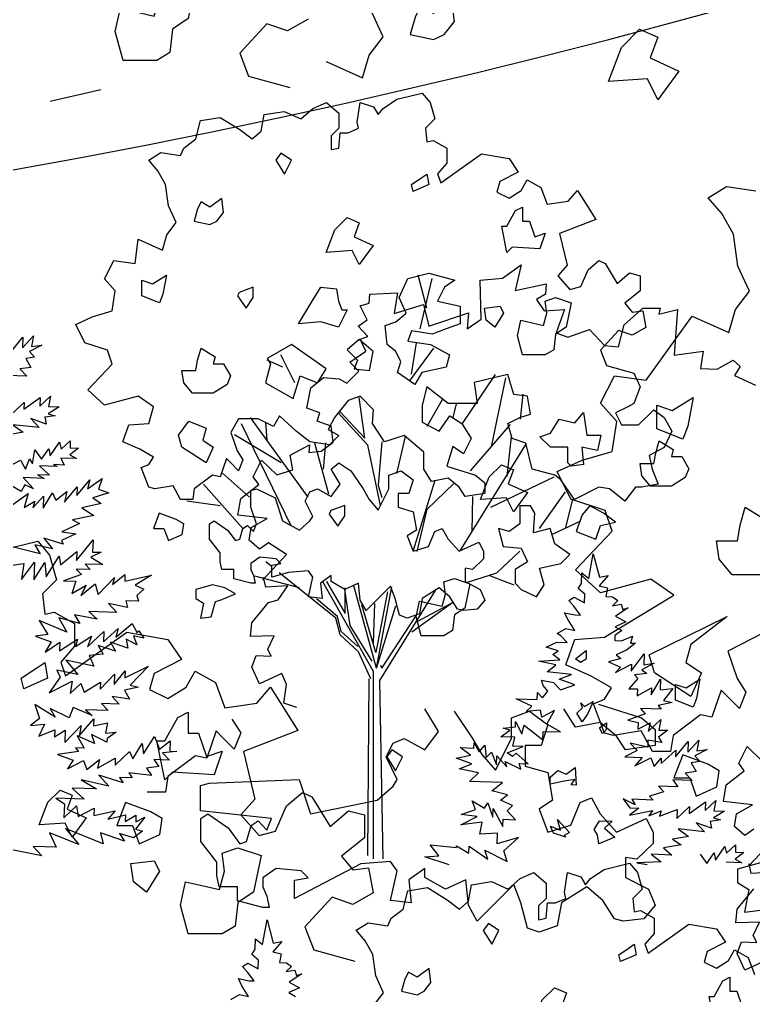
# Model space of a CAD drawing. Header units: inches. Extents: x -11 to 128, y 7 to 56.
# Drawn here: x 65.528 to 66.029, y 22.306 to 22.971 of the extents above; entities that cross this region are included whole.
import ezdxf

# ---------------------------------------------------------------- set-up
doc = ezdxf.new("R2010")
doc.units = ezdxf.units.IN
doc.header["$MEASUREMENT"] = 0
doc.layers.add('CAY', color=94, linetype='Continuous')
doc.layers.add('CAY-3', color=61, linetype='Continuous')
picture_1 = doc.add_image_def('image1.jpg', size_in_pixel=(1680, 1093))

# ---------------------------------------------------------------- blocks, each defined once
blk = doc.blocks.new('A$C76451831')
at = {"layer": 'CAY'}
for p, q in [((3764, 1772.8), (3822.4, 1787)), ((3822.4, 1787), (3840.1, 1765.7)), ((3840.1, 1765.7), (3850.7, 1728)), ((4659.2, 1730), (4666, 1767.4)), ((4666, 1767.4), (4675.2, 1732.1)), ((4648.1, 1722.6), (4648.6, 1738.5)), ((4648.6, 1738.5), (4659.2, 1730)), ((4688.4, 1734.4), (4674.7, 1719)), ((4675.2, 1732.1), (4688.4, 1734.4)), ((3850.7, 1728), (3829.5, 1706.7)), ((4642.8, 1714.7), (4648.1, 1722.6)), ((4674.7, 1719), (4687.7, 1715.8)), ((3829.5, 1706.7), (3833, 1676.1)), ((4653, 1706.2), (4642.8, 1714.7)), ((4652.5, 1693), (4653, 1706.2)), ((4687.7, 1715.8), (4685, 1702.8)), ((4628.6, 1696.6), (4636.9, 1701.7)), ((4636.5, 1688.1), (4628.6, 1696.6)), ((4636.9, 1701.7), (4652.5, 1693)), ((4685, 1702.8), (4695.4, 1702.4)), ((4703.4, 1696.7), (4694.9, 1688.8)), ((4694.9, 1688.8), (4708.2, 1691.1)), ((4695.4, 1702.4), (4703.4, 1696.7)), ((4708.2, 1691.1), (4710.6, 1682.8)), ((3833, 1676.1), (3847.2, 1679)), ((3847.2, 1679), (3878.4, 1661.9)), ((4627.6, 1667.1), (4622.5, 1678.2)), ((4622.5, 1678.2), (4638.7, 1674.9)), ((4646.4, 1674.6), (4636.5, 1688.1)), ((4638.7, 1674.9), (4646.4, 1674.6)), ((4718.8, 1685.3), (4699.8, 1672.8)), ((4710.6, 1682.8), (4718.8, 1685.3)), ((3878.4, 1661.9), (3878.4, 1627.1)), ((4637.9, 1650.9), (4627.6, 1667.1)), ((4715.4, 1664.1), (4699.3, 1656.9)), ((4699.8, 1672.8), (4715.4, 1664.1)), ((3864.3, 1582.3), (3957.4, 1648.4)), ((3957.4, 1648.4), (4019.9, 1637.7)), ((4611, 1646.4), (4624.4, 1654.1)), ((4616.3, 1643.5), (4611, 1646.4)), ((4624.4, 1654.1), (4637.9, 1650.9)), ((4709.5, 1651.1), (4698.8, 1643.4)), ((4699.3, 1656.9), (4709.5, 1651.1)), ((4019.9, 1637.7), (4040.5, 1607.1)), ((4594.4, 1625.7), (4610.5, 1633.3)), ((4610.5, 1633.3), (4626.4, 1632.7)), ((4626.4, 1632.7), (4616.3, 1643.5)), ((4698.8, 1643.4), (4698.5, 1635.7)), ((4698.5, 1635.7), (4708.9, 1635.3)), ((4708.9, 1635.3), (4725.5, 1642.4)), ((4730.1, 1631.8), (4716.6, 1621.4)), ((4725.5, 1642.4), (4722.4, 1632.1)), ((4722.4, 1632.1), (4730.1, 1631.8)), ((3878.4, 1627.1), (3857.2, 1602.9)), ((4612.8, 1620.1), (4594.4, 1625.7)), ((4604.5, 1614.9), (4612.8, 1620.1)), ((4716.6, 1621.4), (4700.5, 1614.3)), ((4723.6, 1589.4), (4743.1, 1615.5)), ((4743.1, 1615.5), (4742.6, 1599.2)), ((3857.2, 1602.9), (3864.3, 1582.3)), ((4040.5, 1607.1), (3999.3, 1585.8)), ((4582.8, 1604.8), (4615, 1606.4)), ((4609.3, 1598.9), (4582.8, 1604.8)), ((4615, 1606.4), (4604.5, 1614.9)), ((4708, 1608.6), (4689.3, 1603.8)), ((4689.3, 1603.8), (4707.5, 1595.4)), ((4700.5, 1614.3), (4708, 1608.6)), ((4758.5, 1601.4), (4739.6, 1591.6)), ((4742.6, 1599.2), (4758.5, 1601.4)), ((3999.3, 1585.8), (3992.2, 1561.6)), ((4047.6, 1565.2), (4061.2, 1589.4)), ((4061.2, 1589.4), (4092.4, 1572.3)), ((4595.8, 1588.5), (4609.3, 1598.9)), ((4632.8, 1584.5), (4595.8, 1588.5)), ((4699.6, 1587.6), (4724, 1599.9)), ((4707.5, 1595.4), (4699.6, 1587.6)), ((4724, 1599.9), (4723.6, 1589.4)), ((4747.1, 1585.9), (4728.4, 1583.8)), ((4739.6, 1591.6), (4747.1, 1585.9)), ((4092.4, 1572.3), (4106.6, 1533.9)), ((4587.2, 1575.6), (4605.7, 1572.3)), ((4589.7, 1567.4), (4587.2, 1575.6)), ((4605.7, 1572.3), (4616.2, 1561)), ((4614, 1577.4), (4632.8, 1584.5)), ((4637.7, 1568.4), (4614, 1577.4)), ((4733.7, 1578.2), (4720, 1562.8)), ((4728.4, 1583.8), (4733.7, 1578.2)), ((4754.1, 1553.5), (4768.1, 1577)), ((4768.1, 1577), (4767.5, 1561.2)), ((3992.2, 1561.6), (4019.9, 1548.1)), ((4019.9, 1548.1), (4047.6, 1565.2)), ((4154.9, 1541), (4175.6, 1565.2)), ((4175.6, 1565.2), (4217.4, 1499.1)), ((4580.8, 1546.4), (4581.1, 1557.2)), ((4581.1, 1557.2), (4589, 1548.8)), ((4589, 1548.8), (4597.1, 1559)), ((4597.1, 1559), (4589.7, 1567.4)), ((4616.2, 1561), (4637.7, 1568.4)), ((4720, 1562.8), (4733.1, 1562.4)), ((4732.8, 1552), (4754.5, 1564.3)), ((4733.1, 1562.4), (4732.8, 1552)), ((4754.5, 1564.3), (4754.1, 1553.5)), ((4767.5, 1561.2), (4786.6, 1563.2)), ((4786.6, 1563.2), (4772.4, 1545.1)), ((4106.6, 1533.9), (4154.9, 1541)), ((4572.7, 1536.2), (4549.1, 1547.5)), ((4549.1, 1547.5), (4580.8, 1546.4)), ((4785.9, 1541.9), (4764.4, 1537.2)), ((4772.4, 1545.1), (4785.9, 1541.9)), ((4564.3, 1528.4), (4572.7, 1536.2)), ((4585.6, 1530.3), (4564.3, 1528.4)), ((4588, 1519.4), (4585.6, 1530.3)), ((4606.9, 1529.6), (4588, 1519.4)), ((4595.3, 1508.7), (4606.9, 1529.6)), ((4769.2, 1531.6), (4737.5, 1532.7)), ((4737.5, 1532.7), (4745, 1524.8)), ((4764.4, 1537.2), (4769.2, 1531.6)), ((4547.6, 1504.9), (4547.9, 1513.1)), ((4547.9, 1513.1), (4557.6, 1494.1)), ((4745, 1524.8), (4718.3, 1514.8)), ((4718.3, 1514.8), (4734.1, 1511.6)), ((4734.1, 1511.6), (4733.7, 1501.1)), ((4749.5, 1497.9), (4768.7, 1515.8)), ((4768.7, 1515.8), (4765.4, 1500)), ((4217.4, 1499.1), (4134.9, 1467.3)), ((4525.8, 1489.8), (4539.3, 1499.8)), ((4528.9, 1502.9), (4547.6, 1504.9)), ((4539.3, 1499.8), (4528.9, 1502.9)), ((4557.6, 1494.1), (4560.8, 1507.2)), ((4560.8, 1507.2), (4589.5, 1484.9)), ((4589.5, 1484.9), (4589.9, 1498)), ((4589.9, 1498), (4616.2, 1497.1)), ((4616.2, 1497.1), (4595.3, 1508.7)), ((4733.7, 1501.1), (4752.6, 1510.9)), ((4752.6, 1510.9), (4749.5, 1497.9)), ((4779, 1499.6), (4765, 1489.2)), ((4765.4, 1500), (4779, 1499.6)), ((4547, 1489.1), (4525.8, 1489.8)), ((4543.8, 1475.6), (4547, 1489.1)), ((4749, 1484.7), (4748.6, 1473.9)), ((4770.2, 1481.3), (4749, 1484.7)), ((4765, 1489.2), (4770.2, 1481.3)), ((4790.7, 1459.3), (4810.1, 1482.6)), ((4809.5, 1466.3), (4826.5, 1484.8)), ((4810.1, 1482.6), (4809.5, 1466.3)), ((4826.5, 1484.8), (4823.2, 1468.6)), ((4134.9, 1467.3), (4152, 1395.3)), ((4463.6, 1473.4), (4484.8, 1472.7)), ((4479.5, 1462), (4463.6, 1473.4)), ((4484.8, 1472.7), (4485.1, 1480.4)), ((4485.1, 1480.4), (4492.8, 1466.9)), ((4492.8, 1466.9), (4501.3, 1477.1)), ((4501.3, 1477.1), (4503.4, 1458.4)), ((4535.3, 1465.5), (4559.7, 1475)), ((4559.7, 1475), (4543.8, 1475.6)), ((4732.6, 1469), (4713.7, 1459.2)), ((4722.1, 1480.2), (4732.6, 1469)), ((4748.6, 1473.9), (4722.1, 1480.2)), ((4769, 1449.1), (4791.1, 1469.7)), ((4791.1, 1469.7), (4790.7, 1459.3)), ((4839.1, 1470.7), (4820.2, 1461)), ((4823.2, 1468.6), (4839.1, 1470.7)), ((4458, 1457.3), (4479.5, 1462)), ((4481.7, 1448.7), (4458, 1457.3)), ((4503.4, 1458.4), (4511.4, 1466.3)), ((4511.4, 1466.3), (4518.8, 1447.4)), ((4518.8, 1447.4), (4519.3, 1460.6)), ((4519.3, 1460.6), (4534.6, 1444.2)), ((4534.6, 1444.2), (4532.2, 1452.4)), ((4532.2, 1452.4), (4555.8, 1440.7)), ((4543.3, 1459.7), (4535.3, 1465.5)), ((4548.9, 1465), (4543.3, 1459.7)), ((4566.9, 1448.5), (4548.9, 1465)), ((4713.7, 1459.2), (4740.4, 1458.3)), ((4740.4, 1458.3), (4729, 1445.5)), ((4729, 1445.5), (4753.5, 1457.8)), ((4753.5, 1457.8), (4758.5, 1444.5)), ((4758.5, 1444.5), (4769.3, 1457.3)), ((4769.3, 1457.3), (4769, 1449.1)), ((4827.6, 1452.5), (4814.4, 1450.3)), ((4820.2, 1461), (4827.6, 1452.5)), ((4462.4, 1441.3), (4481.7, 1448.7)), ((4491.7, 1434.8), (4462.4, 1441.3)), ((4555.8, 1440.7), (4553.3, 1449)), ((4553.3, 1449), (4566.9, 1448.5)), ((4814.4, 1450.3), (4822.1, 1436.9)), ((4478.1, 1422.1), (4491.7, 1434.8)), ((4786.8, 1424.5), (4794.5, 1413.8)), ((4816.2, 1423.5), (4786.8, 1424.5)), ((4822.1, 1436.9), (4805.7, 1434.7)), ((4805.7, 1434.7), (4816.2, 1423.5)), ((2047.7, 1410.1), (2016.4, 1392.5)), ((2161.9, 1383.3), (2144.2, 1421.7)), ((4528.3, 1420.4), (4478.1, 1422.1)), ((4512, 1407.8), (4528.3, 1420.4)), ((4535.8, 1401.5), (4512, 1407.8)), ((4794.5, 1413.8), (4765.1, 1414.8)), ((4765.1, 1414.8), (4773, 1406.4)), ((1985.2, 1403.1), (1943.9, 1358.2)), ((2016.4, 1392.5), (1985.2, 1403.1)), ((4152, 1395.3), (4130.8, 1371.1)), ((4200.3, 1384.7), (4224.5, 1405.3)), ((4224.5, 1405.3), (4238.7, 1398.8)), ((4238.7, 1398.8), (4266.4, 1353.4)), ((4525.1, 1393.7), (4535.8, 1401.5)), ((4543.4, 1385.4), (4525.1, 1393.7)), ((4711.4, 1395.4), (4721.4, 1381.9)), ((4729.7, 1386.6), (4711.4, 1395.4)), ((4724.6, 1394.9), (4729.7, 1386.6)), ((4756.7, 1393.8), (4724.6, 1394.9)), ((4773, 1406.4), (4751.5, 1399.4)), ((4751.5, 1399.4), (4756.7, 1393.8)), ((4835.9, 1377.9), (4852.3, 1393.2)), ((4852.3, 1393.2), (4849, 1377.4)), ((2140.7, 1355.6), (2161.9, 1383.3)), ((4183.2, 1346.3), (4200.3, 1384.7)), ((4465.5, 1371.8), (4487, 1379.2)), ((4487, 1379.2), (4482, 1392.5)), ((4482, 1392.5), (4500.7, 1381.4)), ((4500.7, 1381.4), (4505.9, 1389.4)), ((4505.9, 1389.4), (4513.4, 1367.9)), ((4513.4, 1367.9), (4513.8, 1381)), ((4513.8, 1381), (4528.7, 1353.7)), ((4535, 1377.5), (4543.4, 1385.4)), ((4735, 1381.4), (4721, 1371)), ((4721, 1371), (4756.1, 1378)), ((4721.4, 1381.9), (4735, 1381.4)), ((4756.1, 1378), (4750.4, 1370)), ((4766.3, 1369.4), (4793.3, 1379.4)), ((4792.9, 1365.8), (4812.1, 1383.7)), ((4793.3, 1379.4), (4792.9, 1365.8)), ((4811.7, 1373.3), (4836.3, 1391)), ((4812.1, 1383.7), (4811.7, 1373.3)), ((4836.3, 1391), (4835.9, 1377.9)), ((4130.8, 1371.1), (4158.5, 1339.9)), ((4266.4, 1353.4), (4294.1, 1377.6)), ((4294.1, 1377.6), (4318.3, 1371.1)), ((4318.3, 1371.1), (4318.3, 1336.3)), ((4464.9, 1355.9), (4489.4, 1368.7)), ((4489.4, 1368.7), (4465.5, 1371.8)), ((4528.7, 1353.7), (4529.1, 1364.6)), ((4529.1, 1364.6), (4547.7, 1363.9)), ((4547.7, 1363.9), (4535, 1377.5)), ((4750.4, 1370), (4769.3, 1377.5)), ((4769.3, 1377.5), (4766.3, 1369.4)), ((4859.4, 1363.5), (4843.5, 1361.3)), ((4865.3, 1376.9), (4848.6, 1366.6)), ((4848.6, 1366.6), (4859.4, 1363.5)), ((4849, 1377.4), (4865.3, 1376.9)), ((1943.9, 1358.2), (1957.5, 1323.4)), ((2130.6, 1320.8), (2140.7, 1355.6)), ((4497.2, 1360.3), (4464.9, 1355.9)), ((4493.9, 1341.8), (4497.2, 1360.3)), ((4834.8, 1345.7), (4795, 1349.9)), ((4795, 1349.9), (4810.5, 1338.4)), ((4822.1, 1359.3), (4834.8, 1345.7)), ((4845.4, 1350.8), (4822.1, 1359.3)), ((4843.5, 1361.3), (4845.4, 1350.8)), ((2075.2, 1345.6), (2130.6, 1320.8)), ((4158.5, 1339.9), (4183.2, 1346.3)), ((4318.3, 1336.3), (4283.5, 1308.6)), ((4520.7, 1343.6), (4493.9, 1341.8)), ((4520.1, 1327.3), (4520.7, 1343.6)), ((4552.2, 1337), (4520.1, 1327.3)), ((4530.1, 1316.5), (4552.2, 1337)), ((4810.5, 1338.4), (4786.3, 1334.3)), ((4786.3, 1334.3), (4799.6, 1325.7)), ((1957.5, 1323.4), (2020, 1306.3)), ((4431.5, 1309.1), (4418.5, 1325.8)), ((4418.5, 1325.8), (4458.3, 1321.7)), ((4458.3, 1321.7), (4458.4, 1324.4)), ((4458.4, 1324.4), (4477, 1312.9)), ((4477, 1312.9), (4477.4, 1323.8)), ((4477.4, 1323.8), (4505.7, 1304.2)), ((4799.6, 1325.7), (4772.7, 1321.2)), ((4772.7, 1321.2), (4785.5, 1310.3)), ((4851.8, 1302.5), (4865.7, 1323.4)), ((4865.7, 1323.4), (4868.1, 1312.9)), ((4868.1, 1312.9), (4882.1, 1325.5)), ((4882.1, 1325.5), (4881.7, 1314.6)), ((4283.5, 1308.6), (4300.6, 1287.9)), ((4410.2, 1307.5), (4431.5, 1309.1)), ((4446.9, 1295.4), (4410.2, 1307.5)), ((4501.2, 1317.5), (4535, 1300.5)), ((4505.7, 1304.2), (4501.2, 1317.5)), ((4535, 1300.5), (4530.1, 1316.5)), ((4753.8, 1311.4), (4769.3, 1300)), ((4785.5, 1310.3), (4753.8, 1311.4)), ((4828.1, 1311.5), (4838.5, 1297.6)), ((4838.5, 1297.6), (4849.5, 1313.5)), ((4849.5, 1313.5), (4851.8, 1302.5)), ((4894.8, 1314.2), (4881.4, 1304.2)), ((4881.4, 1304.2), (4891.6, 1298.4)), ((4881.7, 1314.6), (4894.8, 1314.2)), ((1732.8, 1302.8), (1656.2, 1285.1)), ((4300.6, 1287.9), (4324.7, 1290.9)), ((4324.7, 1290.9), (4331.8, 1253.1)), ((4682.3, 1288.4), (4721.2, 1297.8)), ((4721.2, 1297.8), (4733, 1283.7)), ((4769.3, 1300), (4732.1, 1298.6)), ((4732.1, 1298.6), (4747.8, 1295.7)), ((4891.6, 1298.4), (4867.6, 1299.3)), ((4536.5, 1258.5), (4554.9, 1274.6)), ((4554.9, 1274.6), (4575.8, 1283.7)), ((4575.8, 1283.7), (4594.3, 1267.5)), ((4622.2, 1253.8), (4626.9, 1283.7)), ((4626.9, 1283.7), (4647.3, 1277)), ((4647.3, 1277), (4654.4, 1265.2)), ((4654.4, 1265.2), (4661.5, 1274.6)), ((4661.5, 1274.6), (4682.3, 1288.4)), ((4733, 1283.7), (4740.1, 1258.5)), ((4384.3, 1256.1), (4414.2, 1260.8)), ((4414.2, 1260.8), (4444.1, 1242.4)), ((4476.7, 1240), (4481, 1265.2)), ((4481, 1265.2), (4511.3, 1269.9)), ((4511.3, 1269.9), (4536.5, 1258.5)), ((4594.3, 1267.5), (4594.3, 1244.3)), ((4269.3, 1246.1), (4228, 1201.2)), ((4300.6, 1235.4), (4269.3, 1246.1)), ((4331.8, 1253.1), (4300.6, 1235.4)), ((4377.3, 1228.2), (4384.3, 1256.1)), ((4624.5, 1244.3), (4622.2, 1253.8)), ((4740.1, 1258.5), (4725.9, 1244.3)), ((4444.1, 1242.4), (4462.6, 1228.2)), ((4462.6, 1228.2), (4476.7, 1240)), ((4594.3, 1244.3), (4582.9, 1232.9)), ((4582.9, 1232.9), (4582.9, 1212.1)), ((4594.3, 1214.4), (4596.6, 1237.6)), ((4596.6, 1237.6), (4608.4, 1237.6)), ((4608.4, 1237.6), (4624.5, 1244.3)), ((4725.9, 1244.3), (4728.3, 1223.9)), ((4358.8, 1214.4), (4377.3, 1228.2)), ((4728.3, 1223.9), (4737.7, 1225.8)), ((4737.7, 1225.8), (4758.6, 1214.4)), ((4228, 1201.2), (4241.6, 1166.4)), ((4305.7, 1196), (4324.2, 1207.4)), ((4324.2, 1207.4), (4354.1, 1203)), ((4354.1, 1203), (4358.8, 1214.4)), ((4582.9, 1212.1), (4594.3, 1214.4)), ((4749.1, 1161.4), (4811.2, 1205.4)), ((4758.6, 1214.4), (4758.6, 1191.2)), ((4811.2, 1205.4), (4852.9, 1198.3)), ((4319.5, 1179.8), (4305.7, 1196)), ((4758.6, 1191.2), (4744.4, 1175.1)), ((4852.9, 1198.3), (4866.7, 1177.9)), ((4331.3, 1159), (4319.5, 1179.8)), ((4744.4, 1175.1), (4749.1, 1161.4)), ((4866.7, 1177.9), (4839.1, 1163.7)), ((4241.6, 1166.4), (4304.1, 1149.3)), ((4335.6, 1126.7), (4331.3, 1159)), ((4839.1, 1163.7), (4834.4, 1147.6)), ((4871.4, 1149.9), (4880.4, 1166.1)), ((4880.4, 1166.1), (4901.2, 1154.7)), ((4834.4, 1147.6), (4852.9, 1138.5)), ((4852.9, 1138.5), (4871.4, 1149.9)), ((4901.2, 1154.7), (4910.7, 1129.1)), ((4347.4, 1101.2), (4335.6, 1126.7)), ((4333.2, 1082.7), (4347.4, 1101.2)), ((2228.3, 971.5), (2215.1, 1021.6)), ((2217.8, 939.8), (2236.3, 1016.3)), ((2204.6, 871.1), (2212.5, 918.7)), ((2201.9, 860.6), (2238.9, 910.7)), ((2009.3, 881.7), (1985.5, 892.2)), ((2027.8, 857.9), (2006.6, 900.2)), ((2281, 794.5), (2332.5, 870.4)), ((2326.2, 761), (2347.8, 865.6)), ((2491.6, 827), (2512.8, 868.3)), ((2512.8, 868.3), (2561.2, 861.8)), ((2134, 774), (2125.3, 835.7)), ((2228.6, 791.9), (2251.7, 832.8)), ((2370.1, 802.5), (2374.1, 840.9)), ((2268, 805.1), (2272.9, 825.9)), ((2516.4, 799.3), (2491.6, 827)), ((2047.7, 684.5), (1960.2, 805.1)), ((2138.7, 763.4), (2093.5, 812.2)), ((2095.8, 814.5), (2134, 774)), ((2022.3, 639.8), (1946.8, 795.6)), ((1985.8, 770.9), (1983.8, 797.9)), ((2294.3, 724.1), (2354.9, 794.5)), ((2509.3, 753.8), (2516.4, 799.3)), ((2007, 736.3), (1936.2, 779.1)), ((2182.7, 720.5), (2195.7, 776.4)), ((2350.1, 715.8), (2356.4, 776.4)), ((2079.1, 689), (2057.9, 766.3)), ((2071.1, 726.8), (2074.5, 766.9)), ((2157.5, 671.8), (2138.7, 763.4)), ((2159.9, 768.1), (2154, 702.8)), ((2278.7, 602.9), (2379.6, 765.8)), ((2463.9, 740.3), (2509.3, 753.8)), ((2426.2, 723.2), (2463.9, 740.3)), ((1958.8, 684.4), (1917.8, 720.8)), ((2325.4, 669), (2421.3, 715.4)), ((2446.8, 681.3), (2426.2, 723.2)), ((1948.8, 636.8), (1888.7, 704)), ((2154, 702.8), (2159.9, 684)), ((2207.6, 603.7), (2240.9, 709.9)), ((2228.7, 665.9), (2269.2, 705.2)), ((2296.7, 631.7), (2297.9, 685.1)), ((2399.3, 636.8), (2438.6, 692.2)), ((1914.2, 671.4), (1863.5, 678.5)), ((2438.6, 636.8), (2450, 680.8)), ((2498.7, 664.2), (2446.8, 681.3)), ((2213.4, 601.8), (2228.7, 665.9)), ((2509.3, 632.9), (2498.7, 664.2)), ((2417.8, 627.7), (2461.8, 648.6)), ((2334.4, 569.5), (2369.4, 602.2)), ((1991.5, 579.5), (1983.4, 586)), ((2034.5, 546.7), (1966.9, 564.4)), ((2041.2, 539.6), (2003.7, 569.7)), ((2289.6, 555.4), (2334.4, 569.5)), ((2323, 565.2), (2360, 551.4)), ((2147.3, 419.7), (2069.9, 556)), ((2075.8, 556.2), (2104.1, 507.8)), ((2151.6, 424.8), (2117.3, 549.9)), ((2089.9, 500.7), (2041.2, 539.6)), ((2102.9, 544.4), (2111.2, 489.7)), ((2104.1, 507.8), (2104.1, 546.7)), ((2168.2, 540.8), (2150.5, 448.4)), ((2151.6, 424.8), (2175, 548.1)), ((2156.8, 405.9), (2241.3, 542.4)), ((2092.3, 503.1), (2060.4, 530.2)), ((2150.5, 448.4), (2129.2, 520.8)), ((2146.9, 463.7), (2149.3, 523.1)), ((2151.6, 424.8), (2181.2, 519.2)), ((2205.1, 479.9), (2266.8, 524.3)), ((2214.5, 496), (2264.5, 523.1)), ((2159.9, 424.8), (2212.2, 505.4)), ((2096.6, 475.1), (2089.9, 500.7)), ((2098.2, 480.3), (2092.3, 503.1)), ((2111.2, 489.7), (2144.6, 435.4)), ((2124.5, 449.6), (2096.6, 475.1)), ((2123.3, 457.8), (2098.2, 480.3)), ((2143, 408.3), (2124.5, 449.6)), ((2147.3, 135.4), (2147.3, 419.7)), ((2157.5, 429.5), (2159.9, 424.8)), ((2138.3, 140.1), (2140.6, 408.3)), ((2161.5, 135.4), (2156.8, 405.9))]:
    blk.add_line(p, q, dxfattribs=at)
for points in [[(4216, 1534.3), (4196, 1540.6), (4200.2, 1569.1), (4192.8, 1586), (4159, 1570.1), (4147.4, 1595.5), (4153.8, 1613.4), (4177, 1612.3), (4171.7, 1622.9), (4181.2, 1642.9), (4145.3, 1641.9), (4147.4, 1663), (4172.8, 1693.5), (4187.5, 1697.8), (4202.3, 1718.9), (4168.5, 1716.7), (4165.4, 1731.5), (4164.3, 1728.3), (4200.2, 1766.3), (4172.8, 1784.2), (4159, 1774.7), (4143.2, 1788.5), (4146.4, 1807.4), (4170.6, 1821.2), (4126.4, 1826.4), (4130.6, 1851.7), (4158, 1872.8), (4149.6, 1884.4), (4162.2, 1909.7), (4185.4, 1887.6), (4209.7, 1895), (4205.5, 1917.1), (4235, 1933), (4233.9, 1921.4), (4252.9, 1923.5), (4270.8, 1937.2), (4267.7, 1961.4), (4246.6, 1968.8), (4250.8, 1981.5), (4230.8, 1988.9), (4237.1, 2019.4), (4256.1, 2035.3), (4280.3, 2033.1), (4291.9, 2026.8), (4309.9, 2044.7), (4296.2, 2058.5), (4320.4, 2075.3), (4312, 2093.3), (4323.6, 2097.5), (4308.8, 2113.3), (4322.5, 2122.8), (4312, 2143.9), (4325.7, 2148.1), (4326.7, 2161.8), (4368.9, 2163.9), (4363.7, 2132.3), (4408, 2146), (4416.4, 2113.3), (4476.5, 2133.3), (4474.4, 2109.1), (4495.5, 2123.9), (4494.4, 2182.9), (4528.2, 2186.1), (4556.7, 2206.1), (4547.2, 2167.1), (4594.6, 2177.6), (4593.6, 2161.8), (4579.9, 2153.4), (4591.5, 2136.5), (4622.1, 2138.6), (4609.4, 2102.8), (4627.3, 2096.4), (4660, 2108), (4683.2, 2083.8), (4704.3, 2081.7), (4712.8, 2115.4), (4741.2, 2140.7), (4767.6, 2140.7), (4765.5, 2131.2), (4794, 2138.6), (4788.7, 2069), (4833, 2075.3), (4828.8, 2049), (4854.1, 2047.9), (4878.3, 2061.6), (4888.9, 2052.1), (4880.5, 2038.4), (4912.1, 2023.7)], [(4930, 1151.2), (4896.3, 1135.4), (4884.7, 1160.7), (4891, 1178.6), (4914.2, 1177.5), (4908.9, 1188.1), (4918.4, 1208.1), (4882.5, 1207.1), (4884.7, 1228.2), (4910, 1258.8)], [(4939.5, 1284.1), (4905.7, 1282), (4902.6, 1296.7), (4901.5, 1293.6), (4937.4, 1331.5)], [(4910, 1349.5), (4896.3, 1340), (4880.4, 1353.7), (4883.6, 1372.7), (4907.9, 1386.4), (4863.6, 1391.6), (4867.8, 1417), (4895.2, 1438.1), (4886.8, 1449.7), (4899.4, 1475), (4922.6, 1452.8)], [(4680, 1494.9), (4675.3, 1503.2), (4686, 1511), (4685.6, 1500.1), (4680, 1494.9)], [(1595.2, 903.7), (1614.6, 927.1), (1614, 910.8), (1631, 929.2), (1627.7, 913), (1643.6, 915.2), (1624.7, 905.4), (1632.1, 897), (1618.9, 894.7), (1626.6, 881.3), (1610.2, 879.2), (1620.7, 867.9), (1591.3, 868.9)], [(1597.4, 810.2), (1616.6, 828.2), (1616.2, 817.7), (1640.9, 835.5), (1640.4, 822.3), (1656.8, 837.6), (1653.5, 821.9), (1669.8, 821.3), (1653.1, 811), (1663.9, 807.9), (1648, 805.8), (1649.9, 795.3), (1626.6, 803.8), (1639.3, 790.2), (1599.5, 794.3), (1615, 782.9), (1590.8, 778.7)], [(1591.9, 730.6), (1610.8, 740.4), (1618.5, 727), (1624.5, 742.7), (1629.2, 734.8), (1632.6, 756), (1643, 742), (1654, 757.9), (1656.3, 747), (1670.2, 767.8), (1672.6, 757.3), (1686.6, 770), (1686.2, 759.1), (1699.3, 758.6), (1685.9, 748.7), (1696.1, 742.9), (1672.1, 743.7), (1677.2, 733.1), (1661.3, 733.7), (1666.6, 730.8), (1639.9, 731.7), (1655.3, 717.6), (1636.8, 718.2), (1647, 712.9), (1615.3, 714), (1630.6, 697.1), (1617.6, 703), (1611.9, 692.8), (1593.7, 703.8)], [(1598, 672), (1622.6, 689.7), (1616.4, 668.6), (1632.6, 678.5), (1629.6, 668.1), (1646.1, 686.1), (1645.4, 667.6), (1659.8, 691.1), (1664.9, 680), (1681.2, 693.1), (1677.9, 676.9), (1697.3, 700.2), (1696.8, 687.1), (1716.2, 710.4), (1713, 696.9), (1734.9, 712.5), (1729.3, 696.4), (1745, 690.8), (1720.7, 683.5), (1733.6, 674.9), (1704.3, 668.2), (1722.5, 656.7), (1690.1, 650.1), (1700.8, 644.3), (1673.6, 631.7), (1694.8, 628.7), (1673.2, 618.6), (1675.7, 613), (1646.5, 622.2), (1659.6, 605.9), (1633, 611.8), (1640.7, 598.4), (1590.4, 611)], [(1583.9, 579.1), (1616.2, 583.4), (1612.6, 559.5), (1632.1, 585.5), (1631.2, 558.8), (1648, 585), (1649.9, 563.6), (1669.6, 594.7), (1671.9, 581.4), (1696.6, 601.9), (1696.1, 588.3), (1721.2, 619.6), (1720.6, 601), (1733.7, 600.6), (1717.6, 593), (1735.8, 581.9), (1709.1, 582.8), (1716.9, 574.4), (1695.7, 575.2), (1703.5, 566.7), (1676.5, 557.2), (1695, 556.6), (1688.9, 538.2), (1710.7, 550.6), (1702.4, 535), (1724.3, 552.8), (1728.8, 536.8), (1753.7, 562.3), (1750.6, 551.9), (1769.7, 567.1), (1769.3, 556.7), (1810, 565.7), (1785.4, 550.7), (1798.4, 544.8), (1787.6, 534.8), (1790, 526.5), (1771, 527.2), (1773.4, 516.7), (1744.6, 522.7), (1757.2, 509.1), (1714.7, 510.6), (1727.4, 499.2), (1693.2, 505.9), (1700.9, 492.5), (1669.1, 501.3), (1681.4, 479.5), (1639.5, 497.3), (1652.3, 475.6), (1633.6, 473.5), (1657.4, 464.5), (1648.7, 449), (1670.5, 464.1), (1670, 450.9), (1697.4, 468.6), (1694.3, 457.8), (1718.8, 473.3), (1712.8, 457.1), (1737.7, 480.3), (1737.1, 464.5), (1759.1, 485), (1755.9, 472), (1780.7, 492.4), (1788.3, 478.5), (1790.7, 481.2), (1798.5, 470.5), (1782.7, 473.7), (1787.7, 460), (1771.7, 468.7), (1773.9, 455), (1747.5, 464.1), (1755.2, 450.7), (1728.8, 459.3), (1736.5, 445.9), (1715.1, 443.9), (1722.2, 427.8), (1680, 437), (1698.2, 415), (1666.3, 421.6), (1671.3, 411), (1654.7, 387.5), (1689.7, 404.9), (1686.3, 386.4), (1702.7, 401.7), (1707.7, 388.4), (1732.3, 403.4), (1731.9, 392.6), (1754, 415.8), (1753.4, 400), (1770, 420.7), (1769.7, 410.3), (1805.2, 427.6), (1777.4, 399.1), (1790.4, 396), (1769, 391.3), (1776.7, 377.8), (1750.1, 381.5), (1760.6, 370.2), (1733.8, 371.2), (1743.9, 360.4), (1709.5, 361.6), (1719.6, 353.1), (1691, 365), (1685, 349.3), (1656.1, 363.5), (1663.8, 350.1), (1632.7, 369.7), (1639.7, 348.2), (1626.2, 337.8), (1647.6, 339.7), (1638.8, 321.5), (1663.1, 331), (1662.7, 320.6), (1679, 330.5), (1678.3, 311.9), (1703.2, 337.8), (1700, 322), (1722.2, 348), (1721.8, 337.1), (1743.2, 341.8), (1740, 326.1), (1756.3, 327.8), (1742.4, 317.8), (1742.2, 312.4), (1718.6, 324.1), (1723.6, 310.3), (1697.2, 322.1), (1707.5, 303.2), (1694.3, 303.7), (1699.1, 298), (1667.2, 293.7), (1691, 285.2), (1682.3, 271.9), (1706.8, 284.6), (1711.8, 270.9), (1730.9, 286.1), (1727.7, 273), (1755, 287.9), (1754.6, 277.5), (1776.6, 298.1), (1781.7, 287), (1795.6, 310.5), (1797.8, 294.6), (1814.6, 320.8), (1822.1, 301.9), (1838.4, 314.5), (1837.8, 298.6), (1848.2, 298.3), (1826.8, 296.3), (1837.3, 285.1), (1813.3, 285.9), (1821.1, 275.2), (1802.5, 273.1), (1809.8, 262), (1775.5, 265.9), (1780.6, 258), (1761.6, 258.7), (1766.8, 250.4), (1730.1, 262.5), (1745.3, 245.7), (1703.1, 255.3), (1726.6, 241.3), (1689.5, 242.6), (1707.5, 225.7), (1664.9, 227.2), (1677.8, 219), (1677, 197.7), (1696.2, 215.6), (1698.4, 199.7), (1722.9, 212), (1722.5, 201.1), (1754.9, 208.2), (1743.6, 195.4), (1770.5, 202.2), (1770.2, 191.8), (1786.4, 201.6), (1786, 191.2), (1799.9, 198.4), (1785.6, 180.3), (1796.4, 177.2), (1782.5, 167.3), (1761.4, 173.5), (1769.1, 162.3), (1732.4, 174.5), (1736.8, 158), (1679.2, 181.3), (1699.6, 157), (1654.9, 174.5), (1665, 152.8), (1630.2, 154), (1643.3, 140), (1592.9, 149.9)], [(4115.5, 1090.9), (4128.9, 1098.6), (4142.4, 1095.4), (4132.1, 1111.6), (4127, 1122.6), (4143.2, 1119.4), (4150.9, 1119.1), (4141, 1132.6), (4133.1, 1141), (4141.4, 1146.2), (4157, 1137.5), (4157.5, 1150.6), (4147.3, 1159.1), (4152.6, 1167.1), (4153.1, 1182.9), (4163.7, 1174.4), (4170.5, 1211.8), (4179.7, 1176.6), (4192.9, 1178.8), (4179.2, 1163.4), (4192.2, 1160.3), (4189.5, 1147.2), (4199.9, 1146.8), (4207.9, 1141.1), (4199.4, 1133.3), (4212.7, 1135.5), (4215.1, 1127.3), (4223.3, 1129.7), (4204.3, 1117.2), (4219.9, 1108.5), (4203.8, 1101.4), (4214, 1095.6)]]:
    blk.add_lwpolyline(points, dxfattribs=at)
for points in [[(4784.5, 1915.2), (4800.4, 1915.2), (4810.9, 1896.7), (4805.6, 1883.5), (4784.5, 1870.3), (4752.8, 1870.3), (4739.6, 1886.1), (4737, 1904.6), (4758.1, 1904.6), (4760.8, 1920.5), (4766, 1939), (4787.2, 1925.7)], [(4507.9, 1884.3), (4526.4, 1902.8), (4544.9, 1894.9), (4536.9, 1873.7), (4566, 1860.5), (4544.9, 1831.5), (4534.3, 1852.6), (4494.7, 1850)], [(4267.5, 1833.2), (4264.9, 1827.9), (4278.1, 1809.4), (4288.7, 1825.2), (4288.7, 1841.1)], [(4396.9, 1672), (4402.2, 1695.8), (4436.5, 1687.9), (4441.8, 1706.3), (4439.1, 1724.8), (4455, 1730.1), (4478.7, 1722.2), (4470.8, 1685.2), (4455, 1674.7), (4452.3, 1650.9), (4439.1, 1643), (4404.8, 1643)], [(4639.1, 1608.3), (4655.4, 1620.8), (4655, 1607.7), (4646.6, 1602.6)], [(3821.2, 1594.5), (3833.1, 1602.4), (3837, 1578.6), (3801.4, 1562.8), (3797.4, 1578.6)], [(4791, 1545.5), (4791, 1569.3), (4806.8, 1564), (4827.9, 1577.2), (4822.7, 1548.1), (4817.4, 1534.9)], [(4641.2, 1525.7), (4649.6, 1533.5), (4647.2, 1541.3), (4652.4, 1535.7), (4665.8, 1543.4), (4657.5, 1525.1), (4648.9, 1512.3)], [(4035, 1519.2), (4050.8, 1527.2), (4050.8, 1495.5), (4066.6, 1495.5), (4078.5, 1459.8), (4102.3, 1467.8), (4090.4, 1432.1), (4027.1, 1436.1), (4015.2, 1424.2), (4003.3, 1483.6), (4015.2, 1483.6)], [(1754.8, 1391.1), (1762.7, 1426.7), (1814.2, 1414.8), (1822.1, 1442.6), (1818.1, 1470.3), (1841.9, 1478.2), (1877.5, 1466.3), (1865.7, 1410.9), (1841.9, 1395), (1837.9, 1359.4), (1818.1, 1347.5), (1766.7, 1347.5)], [(4376, 1459.3), (4360.2, 1469.9), (4352.3, 1459.3), (4365.5, 1438.2)], [(2270.1, 1406.6), (2266.2, 1438.3), (2238.4, 1418.5), (2218.7, 1430.3), (2210.7, 1414.5), (2202.8, 1386.8), (2238.4, 1378.9), (2254.3, 1386.8)], [(4640.1, 1416.5), (4632.4, 1416.7), (4637.7, 1424.7), (4621.8, 1422.5), (4600.3, 1417.9), (4600.7, 1428.7), (4611.9, 1438.8), (4624.8, 1432.9), (4638.3, 1443.3)], [(3837.8, 1390.3), (3856.3, 1408.8), (3874.8, 1400.9), (3866.9, 1379.8), (3895.9, 1366.6), (3874.8, 1337.5), (3864.2, 1358.6), (3824.6, 1356)], [(2523.5, 1367), (2551.2, 1394.7), (2578.9, 1382.8), (2567, 1351.1), (2610.6, 1331.3), (2578.9, 1287.8), (2563.1, 1319.5), (2503.7, 1315.5)], [(4624.2, 1337.2), (4605.8, 1343.3), (4600.8, 1353.9), (4616.4, 1347.9), (4611.6, 1364.4), (4629.9, 1344.7), (4621.6, 1340)], [(4672.4, 1341), (4667.2, 1348.9), (4675.4, 1362.2), (4694.4, 1361.5), (4683.1, 1351), (4698.5, 1337.4), (4674.2, 1327.3)], [(4038.9, 1234.1), (4046.9, 1269.7), (4098.3, 1257.8), (4106.2, 1285.6), (4102.3, 1313.3), (4126, 1321.2), (4161.7, 1309.3), (4149.8, 1253.9), (4126, 1238), (4122.1, 1202.4), (4102.3, 1190.5), (4050.8, 1190.5)], [(1914.2, 715.4), (1902.8, 717.8), (1874.9, 696.9), (1872.6, 680.8), (1854.1, 680.8), (1842.7, 701.7), (1814.8, 696.9), (1805.7, 699.3), (1794.3, 729.2), (1805.7, 733.9), (1812.8, 745.3), (1792, 757.1), (1766.4, 768.5), (1775.5, 794.1), (1805.7, 796.4), (1812.8, 821.6), (1789.6, 837.7), (1738.5, 824), (1713.4, 847.2), (1750.3, 886.5), (1743.2, 907.3), (1708.6, 918.7), (1694.9, 946.6), (1720, 958), (1750.3, 967.1), (1755, 997.4), (1738.5, 1015.9), (1752.7, 1043.4), (1784.9, 1039.1), (1789.6, 1076), (1826.6, 1059.5), (1833.2, 1082.7), (1847.4, 1101.2), (1835.6, 1126.7), (1831.3, 1159), (1819.5, 1179.8), (1805.7, 1196), (1824.2, 1207.4), (1854.1, 1203), (1858.8, 1214.4), (1877.3, 1228.2), (1884.3, 1256.1), (1914.2, 1260.8), (1944.1, 1242.4), (1962.6, 1228.2), (1976.7, 1240), (1981, 1265.2), (2011.3, 1269.9), (2036.5, 1258.5), (2054.9, 1274.6), (2075.8, 1283.7), (2094.3, 1267.5), (2094.3, 1244.3), (2082.9, 1232.9), (2082.9, 1212.1), (2094.3, 1214.4), (2096.6, 1237.6), (2108.4, 1237.6), (2124.5, 1244.3), (2122.2, 1253.8), (2126.9, 1283.7), (2147.3, 1277), (2154.4, 1265.2), (2161.5, 1274.6), (2182.3, 1288.4), (2221.2, 1297.8), (2233, 1283.7), (2240.1, 1258.5), (2225.9, 1244.3), (2228.3, 1223.9), (2237.7, 1225.8), (2258.6, 1214.4), (2258.6, 1191.2), (2244.4, 1175.1), (2249.1, 1161.4), (2311.2, 1205.4), (2352.9, 1198.3), (2366.7, 1177.9), (2339.1, 1163.7), (2334.4, 1147.6), (2352.9, 1138.5), (2371.4, 1149.9), (2380.4, 1166.1), (2401.2, 1154.7), (2410.7, 1129.1), (2442.9, 1133.8), (2456.7, 1149.9), (2484.6, 1105.9), (2429.6, 1084.7), (2441, 1036.7), (2426.8, 1020.6), (2445.3, 999.7), (2461.8, 1004.1), (2473.2, 1029.6), (2489.3, 1043.4), (2498.7, 1039.1), (2517.2, 1008.8), (2535.7, 1024.9), (2551.8, 1020.6), (2551.8, 997.4), (2528.6, 978.9), (2540, 965.1), (2556.1, 967.1), (2560.8, 941.9), (2540, 930.1), (2519.2, 937.2), (2491.7, 907.3), (2500.7, 884.1), (2542.4, 872.7), (2551.8, 851.9), (2542.4, 826.3), (2533.3, 821.6), (2514.8, 812.5), (2523.9, 794.1), (2549.4, 794.1), (2572.6, 816.9), (2588.7, 805.5), (2600.1, 784.6), (2588.7, 759.5), (2565.6, 747.7), (2570.3, 726.8), (2579.3, 704), (2554.2, 699.3), (2544.7, 699.3), (2528.6, 678.5), (2505.4, 696.9), (2489.3, 699.3), (2452.3, 680.8), (2431.5, 710.7), (2422.5, 717.8), (2387.9, 726.8), (2378.5, 766.1), (2357.6, 773.2), (2350.9, 796.4), (2369.4, 805.5), (2385.5, 810.2), (2380.8, 837.7), (2360, 840.1), (2350.9, 870.4), (2299.8, 858.6), (2304.6, 826.3), (2260.5, 826.3), (2228.3, 851.9), (2221.2, 824), (2221.2, 798.4), (2246.8, 784.6), (2262.9, 807.8), (2281.4, 796.4), (2295.5, 773.2), (2283.7, 750), (2267.6, 761.4), (2258.6, 731.5), (2302.2, 717.8), (2316, 706), (2316, 689.9), (2286.1, 685.5), (2277, 699.3), (2260.5, 713.1), (2235.4, 708.3), (2223.6, 726.8), (2223.6, 752.4), (2193.7, 777.9), (2163.8, 768.5), (2145.4, 796.4), (2147.3, 816.9), (2126.9, 837.7), (2108.4, 831), (2087.6, 805.5), (2078.1, 787), (2094.3, 777.9), (2080.5, 763.8), (2050.6, 768.5), (2029.8, 784.6), (2004.2, 807.8), (1995.2, 791.7), (1972, 803.1), (1942.1, 803.1), (1930.3, 782.3), (1939.8, 754.7), (1948.8, 741), (1942.1, 724.5), (1930.3, 736.3), (1923.7, 742.9)], [(3967.7, 1269.7), (3963.7, 1297.4), (3999.3, 1301.4), (4007.3, 1285.6), (3987.5, 1253.9)], [(2022.5, 1195.9), (2006.6, 1206.4), (1998.7, 1195.9), (2011.9, 1174.8)], [(4522.5, 1195.9), (4506.6, 1206.4), (4498.7, 1195.9), (4511.9, 1174.8)], [(2220.4, 1169.5), (2228.3, 1174.8), (2231, 1158.9), (2207.2, 1148.4), (2204.6, 1158.9)], [(4720.4, 1169.5), (4728.3, 1174.8), (4731, 1158.9), (4707.2, 1148.4), (4704.6, 1158.9)], [(1919.5, 1116.7), (1916.9, 1137.8), (1898.4, 1124.6), (1885.2, 1132.5), (1880, 1122), (1874.7, 1103.5), (1898.4, 1098.2), (1909, 1103.5)], [(4419.5, 1116.7), (4416.9, 1137.8), (4398.4, 1124.6), (4385.2, 1132.5), (4380, 1122), (4374.7, 1103.5), (4398.4, 1098.2), (4409, 1103.5)], [(2362.9, 1119.3), (2373.5, 1124.6), (2373.5, 1103.5), (2384.1, 1103.5), (2392, 1079.7), (2407.8, 1085), (2399.9, 1061.2), (2357.7, 1063.9), (2349.7, 1055.9), (2341.8, 1095.6), (2349.7, 1095.6)], [(4862.9, 1119.3), (4873.5, 1124.6), (4873.5, 1103.5), (4884.1, 1103.5), (4892, 1079.7), (4907.8, 1085), (4899.9, 1061.2), (4857.7, 1063.9), (4849.7, 1055.9), (4841.8, 1095.6), (4849.7, 1095.6)], [(2088.5, 1090.3), (2106.9, 1108.8), (2125.4, 1100.8), (2117.5, 1079.7), (2146.5, 1066.5), (2125.4, 1037.5), (2114.9, 1058.6), (2075.3, 1055.9)], [(4588.5, 1090.3), (4606.9, 1108.8), (4625.4, 1100.8), (4617.5, 1079.7), (4646.5, 1066.5), (4625.4, 1037.5), (4614.9, 1058.6), (4575.3, 1055.9)], [(2209.9, 855.3), (2183.5, 873.8), (2188.8, 889.6), (2180.8, 905.5), (2167.6, 916), (2165, 945.1), (2180.8, 950.3), (2196.7, 963.5), (2186.1, 987.3), (2199.3, 1016.3), (2231, 1024.3), (2270.6, 1013.7), (2254.7, 1003.1), (2244.2, 982), (2278.5, 974.1), (2278.5, 947.7), (2257.4, 939.8), (2236.3, 931.9), (2204.6, 937.1), (2199.3, 921.3), (2233.6, 916), (2262.7, 900.2), (2257.4, 881.7), (2220.4, 873.8)], [(1795.5, 989.9), (1795.5, 1013.7), (1811.3, 1008.4), (1832.5, 1021.6), (1827.2, 992.6), (1821.9, 979.4)], [(1943.3, 995.2), (1940.7, 989.9), (1953.9, 971.5), (1964.4, 987.3), (1964.4, 1003.1)], [(2054.1, 982), (2067.3, 1003.1), (2091.1, 1000.5), (2093.7, 982), (2099, 968.8), (2106.9, 968.8), (2093.7, 942.4), (2067.3, 950.3), (2033, 947.7)], [(2365.6, 929.2), (2370.9, 953), (2405.2, 945.1), (2410.4, 963.5), (2407.8, 982), (2423.6, 987.3), (2447.4, 979.4), (2439.5, 942.4), (2423.6, 931.9), (2421, 908.1), (2407.8, 900.2), (2373.5, 900.2)], [(2318.1, 953), (2315.4, 971.5), (2339.2, 974.1), (2344.5, 963.5), (2331.3, 942.4)], [(2141.2, 876.4), (2146.5, 905.5), (2125.4, 923.9), (2106.9, 908.1), (2122.8, 892.2), (2117.5, 879)], [(1903.7, 887), (1919.5, 887), (1930.1, 868.5), (1924.8, 855.3), (1903.7, 842.1), (1872, 842.1), (1858.8, 857.9), (1856.2, 876.4), (1877.3, 876.4), (1880, 892.2), (1885.2, 910.7), (1906.4, 897.5)], [(2062.1, 857.9), (2075.3, 879), (2022.5, 916), (1985.5, 894.9), (1990.8, 887), (1982.9, 857.9), (2025.1, 834.2), (2035.7, 868.5)], [(2577.1, 788.1), (2577.1, 823.8), (2600.8, 815.8), (2632.5, 835.6), (2624.6, 792.1), (2616.7, 772.3)], [(2415.7, 781.4), (2428.9, 802.5), (2452.7, 797.2), (2465.9, 813), (2471.2, 778.7), (2492.3, 778.7), (2487, 755), (2463.2, 760.2), (2465.9, 733.8), (2447.4, 731.2), (2442.1, 736.5), (2442.1, 760.2), (2415.7, 760.2), (2399.9, 776.1)], [(1856.2, 760.2), (1850.9, 778.7), (1866.8, 799.8), (1893.2, 789.3), (1887.9, 770.8), (1903.7, 760.2), (1893.2, 736.5)], [(1999.5, 590.8), (1974.4, 593.1), (1960.6, 583.7), (1960.6, 574.6), (1964.9, 565.2), (1967.3, 553.8), (1960.6, 553.8), (1935.1, 560.5), (1935.1, 574.6), (1916.6, 574.6), (1914.2, 586), (1914.2, 599.8), (1898.1, 620.6), (1898.1, 643.8), (1905.2, 648.6), (1925.6, 634.4), (1937.4, 618.3), (1944.1, 620.6), (1948.8, 636.8), (1955.9, 641.5), (1964.9, 632), (1969.6, 643.8), (1960.6, 669), (1960.6, 694.6), (1969.6, 696.9), (1997.6, 683.2), (2009, 648.6), (2034.5, 634.4), (2050.6, 648.6), (2054.9, 655.2), (2043.5, 678.5), (2050.6, 692.2), (2062, 696.9), (2082.9, 685.5), (2096.6, 704), (2082.9, 726.8), (2094.3, 736.3), (2112.7, 724.5), (2131.2, 696.9), (2140.6, 680.8), (2154.4, 664.7), (2170.5, 696.9), (2170.5, 717.8), (2189, 724.5), (2207.5, 710.7), (2200.8, 689.9), (2184.3, 689.9), (2184.3, 669), (2207.5, 662.3), (2212.2, 634.4), (2198.4, 625.4), (2207.5, 602.2), (2230.7, 609.2), (2240.1, 632), (2251.5, 636.8), (2260.5, 620.6), (2277, 602.2), (2306.9, 615.9), (2314, 602.2), (2314, 590.8), (2297.5, 574.6), (2286.1, 576.6), (2286.1, 556.2), (2309.3, 544.4), (2316, 528.2), (2304.6, 514.5), (2283.7, 512.1), (2274.7, 514.5), (2262.9, 533), (2246.8, 546.7), (2221.2, 530.6), (2216.9, 507.4), (2198.4, 500.7), (2186.6, 505), (2179.9, 530.6), (2172.9, 549.1), (2156.8, 533), (2135.9, 512.1), (2126.9, 528.2), (2124.5, 553.8), (2103.7, 544.4), (2082.9, 556.2), (2082.9, 565.2), (2066.7, 553.8), (2069.1, 530.6), (2048.3, 533), (2054.9, 562.8), (2048.3, 572.3), (2018, 569.9), (1992.8, 562.8), (1992.8, 581.3), (2006.6, 583.7)], [(2392.2, 660), (2385.5, 671.4), (2369.4, 671.4), (2369.4, 643.8), (2352.9, 632), (2336.8, 636.8), (2343.9, 609.2), (2371.4, 606.9), (2380.8, 586), (2362.3, 574.6), (2362.3, 553.8), (2371.4, 544.4), (2394.6, 533), (2406.4, 551.4), (2399.3, 576.6), (2431.5, 583.7), (2445.3, 597.4), (2422.5, 613.6), (2415.4, 636.8), (2389.8, 630.1)], [(2475.5, 671.4), (2463.7, 657.6), (2454.7, 632), (2484.6, 620.6), (2491.7, 641.5), (2514.8, 646.2), (2496.4, 660)], [(1809, 206.5), (1770.6, 220.7), (1757.1, 185.9), (1781.3, 185.9), (1791.3, 158.2), (1822.5, 172.3), (1826.1, 196.5)]]:
    blk.add_lwpolyline(points, close=True, dxfattribs=at)
at = {"layer": 'CAY-3'}
for p, q in [((2655.3, 1139), (2683, 1156.1)), ((2683, 1156.1), (2727.8, 1149.6)), ((2676, 1114.8), (2655.3, 1139)), ((2693.6, 1083.6), (2676, 1114.8)), ((2700.1, 1035.2), (2693.6, 1083.6)), ((2717.8, 996.9), (2700.1, 1035.2)), ((2696.6, 969.1), (2717.8, 996.9)), ((2686.6, 934.3), (2696.6, 969.1)), ((2561.2, 861.8), (2631.1, 959.1)), ((2631.1, 959.1), (2686.6, 934.3)), ((2453.9, 573.9), (2509.3, 632.9)), ((2491.6, 539.1), (2453.9, 573.9)), ((2568.3, 559.8), (2491.6, 539.1)), ((2603, 535.6), (2568.3, 559.8)), ((2498.1, 471.6), (2603, 535.6)), ((2797, 507.9), (2685, 450.4)), ((2439.1, 429.8), (2452.7, 468.1)), ((2452.7, 468.1), (2498.1, 471.6)), ((2685, 450.4), (2699.2, 409.1)), ((2477.5, 412.7), (2439.1, 429.8)), ((2508.7, 395), (2477.5, 412.7)), ((2699.2, 409.1), (2712.7, 388.5)), ((2498.1, 377.9), (2508.7, 395)), ((2675.1, 391.3), (2660.8, 350.1)), ((2685, 381.4), (2675.1, 391.3)), ((2712.7, 388.5), (2702.7, 363.7)), ((2481, 370.8), (2498.1, 377.9)), ((2498.1, 326), (2481, 370.8)), ((2702.7, 363.7), (2685, 381.4)), ((2245.7, 328.6), (2225, 362.9)), ((2269.8, 359.3), (2297.6, 318)), ((2356.5, 349.3), (2384.2, 359.3)), ((2384.2, 359.3), (2411.9, 338.7)), ((2453.8, 335.1), (2436.1, 362.9)), ((2488.6, 369.9), (2554, 349.3)), ((1932.1, 347.2), (1945.6, 326.5)), ((2356.5, 318), (2356.5, 349.3)), ((2491.5, 342.2), (2453.8, 335.1)), ((2516.3, 321.6), (2491.5, 342.2)), ((2554, 349.3), (2574.7, 331.6)), ((2643.7, 353.7), (2601.9, 322.4)), ((2660.8, 350.1), (2643.7, 353.7)), ((1908, 329.4), (1893.8, 288.2)), ((1917.9, 319.4), (1908, 329.4)), ((1945.6, 326.5), (1935.6, 301.8)), ((2225, 300.9), (2245.7, 328.6)), ((2411.9, 338.7), (2401.9, 307.4)), ((2553.5, 329.5), (2511.7, 322.4)), ((2570.6, 298.2), (2553.5, 329.5)), ((2574.7, 331.6), (2574.7, 307.4)), ((1935.6, 301.8), (1917.9, 319.4)), ((2176.7, 310.9), (2193.8, 318)), ((2193.8, 318), (2225, 300.9)), ((2297.6, 318), (2311.7, 293.8)), ((2332.3, 269.7), (2356.5, 318)), ((2511.7, 322.4), (2498.1, 326)), ((2529.9, 300.9), (2516.3, 321.6)), ((2601.9, 322.4), (2598.3, 298.2)), ((2166.1, 290.3), (2176.7, 310.9)), ((2377.2, 307.4), (2377.2, 276.1)), ((2401.9, 307.4), (2377.2, 307.4)), ((2574.7, 307.4), (2529.9, 300.9)), ((2598.3, 298.2), (2570.6, 298.2)), ((1876.7, 291.7), (1834.8, 260.5)), ((1893.8, 288.2), (1876.7, 291.7)), ((2183.2, 255.5), (2166.1, 290.3)), ((2311.7, 293.8), (2332.3, 269.7)), ((2377.2, 276.1), (2411.9, 266.1)), ((1834.8, 260.5), (1831.3, 236.3)), ((1898, 249.9), (2034.2, 255.5)), ((2034.2, 255.5), (2051.3, 203.6)), ((2176.7, 245.5), (2183.2, 255.5)), ((2411.9, 266.1), (2419, 224.2)), ((1884.4, 246.4), (1898, 249.9)), ((1884.4, 208.1), (1884.4, 246.4)), ((2152.5, 224.2), (2176.7, 245.5)), ((1831.3, 236.3), (1803.5, 236.3)), ((2051.3, 203.6), (2152.5, 224.2)), ((2419, 224.2), (2398.4, 210.7)), ((2460.9, 220.7), (2478, 227.8)), ((2478, 227.8), (2491.5, 203.6)), ((1992.3, 196.5), (1884.4, 208.1)), ((2398.4, 210.7), (2411.9, 175.9)), ((2446.7, 186.5), (2460.9, 220.7)), ((1885, 196.5), (1895.6, 203.6)), ((1885, 161.7), (1885, 196.5)), ((1895.6, 203.6), (1926.3, 182.3)), ((1961.1, 185.9), (1971.7, 193)), ((1971.7, 193), (1985.3, 178.8)), ((1985.3, 178.8), (1992.3, 196.5)), ((2491.5, 203.6), (2516.3, 175.9)), ((2516.3, 175.9), (2561.1, 196.5)), ((2561.1, 196.5), (2571.7, 175.9)), ((1926.3, 182.3), (1944, 158.2)), ((1954, 161.7), (1961.1, 185.9)), ((2411.9, 175.9), (2446.7, 186.5)), ((2571.7, 175.9), (2571.7, 158.8)), ((1909.2, 130.4), (1885, 161.7)), ((1944, 158.2), (1954, 161.7)), ((2571.7, 158.8), (2547, 134.6)), ((2529.9, 137.5), (2529.9, 106.9)), ((2547, 134.6), (2529.9, 137.5)), ((1909.2, 109.8), (1909.2, 130.4)), ((1999.4, 120.4), (1978.8, 106.3)), ((2037.1, 116.9), (1999.4, 120.4)), ((2127.7, 127.5), (2027.1, 75)), ((2173.1, 131), (2127.7, 127.5)), ((2183.2, 116.9), (2173.1, 131)), ((2225, 120.4), (2200.9, 103.3)), ((2225, 106.9), (2225, 120.4)), ((1912.7, 92.7), (1909.2, 109.8)), ((1978.8, 106.3), (1978.8, 92.7)), ((2027.1, 102.7), (2047.8, 106.3)), ((2047.8, 106.3), (2037.1, 116.9)), ((2173.1, 72.1), (2183.2, 116.9)), ((2256.3, 89.2), (2225, 106.9)), ((2529.9, 106.9), (2564.7, 89.2)), ((1940.4, 92.7), (1912.7, 92.7)), ((1940.4, 71.5), (1940.4, 92.7)), ((1978.8, 92.7), (1985.3, 78.5)), ((2027.1, 75), (2027.1, 102.7)), ((2200.9, 103.3), (2204.4, 68.5)), ((2287.5, 103.3), (2256.3, 89.2)), ((2291.1, 65), (2287.5, 103.3)), ((2360.1, 96.2), (2335.9, 72.1)), ((2370.7, 68.5), (2360.1, 96.2)), ((2470.9, 92.7), (2432.6, 68.5)), ((2495.1, 72.1), (2470.9, 92.7)), ((2564.7, 89.2), (2574.7, 65)), ((1985.3, 78.5), (1988.8, 61.4)), ((1978.8, 61.4), (1940.4, 71.5)), ((1988.8, 61.4), (1978.8, 61.4)), ((2204.4, 68.5), (2173.1, 72.1)), ((2304.6, 40.8), (2291.1, 65)), ((2335.9, 72.1), (2304.6, 40.8)), ((2380.7, 30.2), (2370.7, 68.5)), ((2432.6, 68.5), (2426.1, 33.7)), ((2512.8, 44.3), (2495.1, 72.1)), ((2574.7, 65), (2557.6, 44.3)), ((2398.4, 23.7), (2380.7, 30.2)), ((2426.1, 33.7), (2398.4, 23.7)), ((2526.3, 40.8), (2512.8, 44.3)), ((2557.6, 44.3), (2526.3, 40.8))]:
    blk.add_line(p, q, dxfattribs=at)
for points in [[(2739.4, 633.6), (2763.2, 633.6), (2779, 605.9), (2771.1, 586.1), (2739.4, 566.3), (2691.9, 566.3), (2672.1, 590.1), (2668.1, 617.8), (2699.8, 617.8), (2703.8, 641.6), (2711.7, 669.3), (2743.4, 649.5)], [(1847.4, 650.5), (1821.8, 660), (1812.8, 636.8), (1828.9, 636.8), (1835.6, 618.3), (1856.4, 627.7), (1858.8, 643.8)], [(1921.3, 546.7), (1902.8, 551.4), (1877.3, 544.4), (1877.3, 530.6), (1888.7, 523.5), (1884.3, 500.7), (1900.5, 502.7), (1907.1, 525.9), (1914.2, 528.2), (1937.4, 537.7)], [(2573.8, 417.4), (2565.9, 445.1), (2684, 503), (2629.2, 460.9), (2621.3, 433.2), (2645.1, 417.4), (2629.2, 381.7)], [(2654.9, 279), (2616.6, 293.2), (2603, 258.3), (2627.2, 258.3), (2637.2, 230.6), (2668.5, 244.8), (2672, 269)], [(2765.8, 123.3), (2738.1, 130.3), (2699.7, 119.7), (2699.7, 99.1), (2716.8, 88.5), (2710.4, 54.3), (2734.5, 57.2), (2744.6, 92), (2755.2, 95.5), (2790, 109.7)]]:
    blk.add_lwpolyline(points, close=True, dxfattribs=at)

msp = doc.modelspace()

# ---------------------------------------------------------------- linework, layer by layer
msp.add_arc((64.58243, 28.13721), 5.35211, 234.2909, 297.59272)

# ---------------------------------------------------------------- block references
at = {"layer": 'CAY', "xscale": 0.0004489089019145984, "yscale": 0.0004489089019145984, "zscale": 0.0004489089019145984}
for p in [(64.80582, 22.33817), (63.82489, 21.8133)]:
    msp.add_blockref('A$C76451831', p, dxfattribs=at)

# ---------------------------------------------------------------- pictures from other files: only their frames are drawn
image = msp.add_image(picture_1, insert=(12.49661, 7.37723), size_in_units=(74.4025, 48.40591))
image.dxf.flags = 6

doc.saveas('drawing.dxf')
